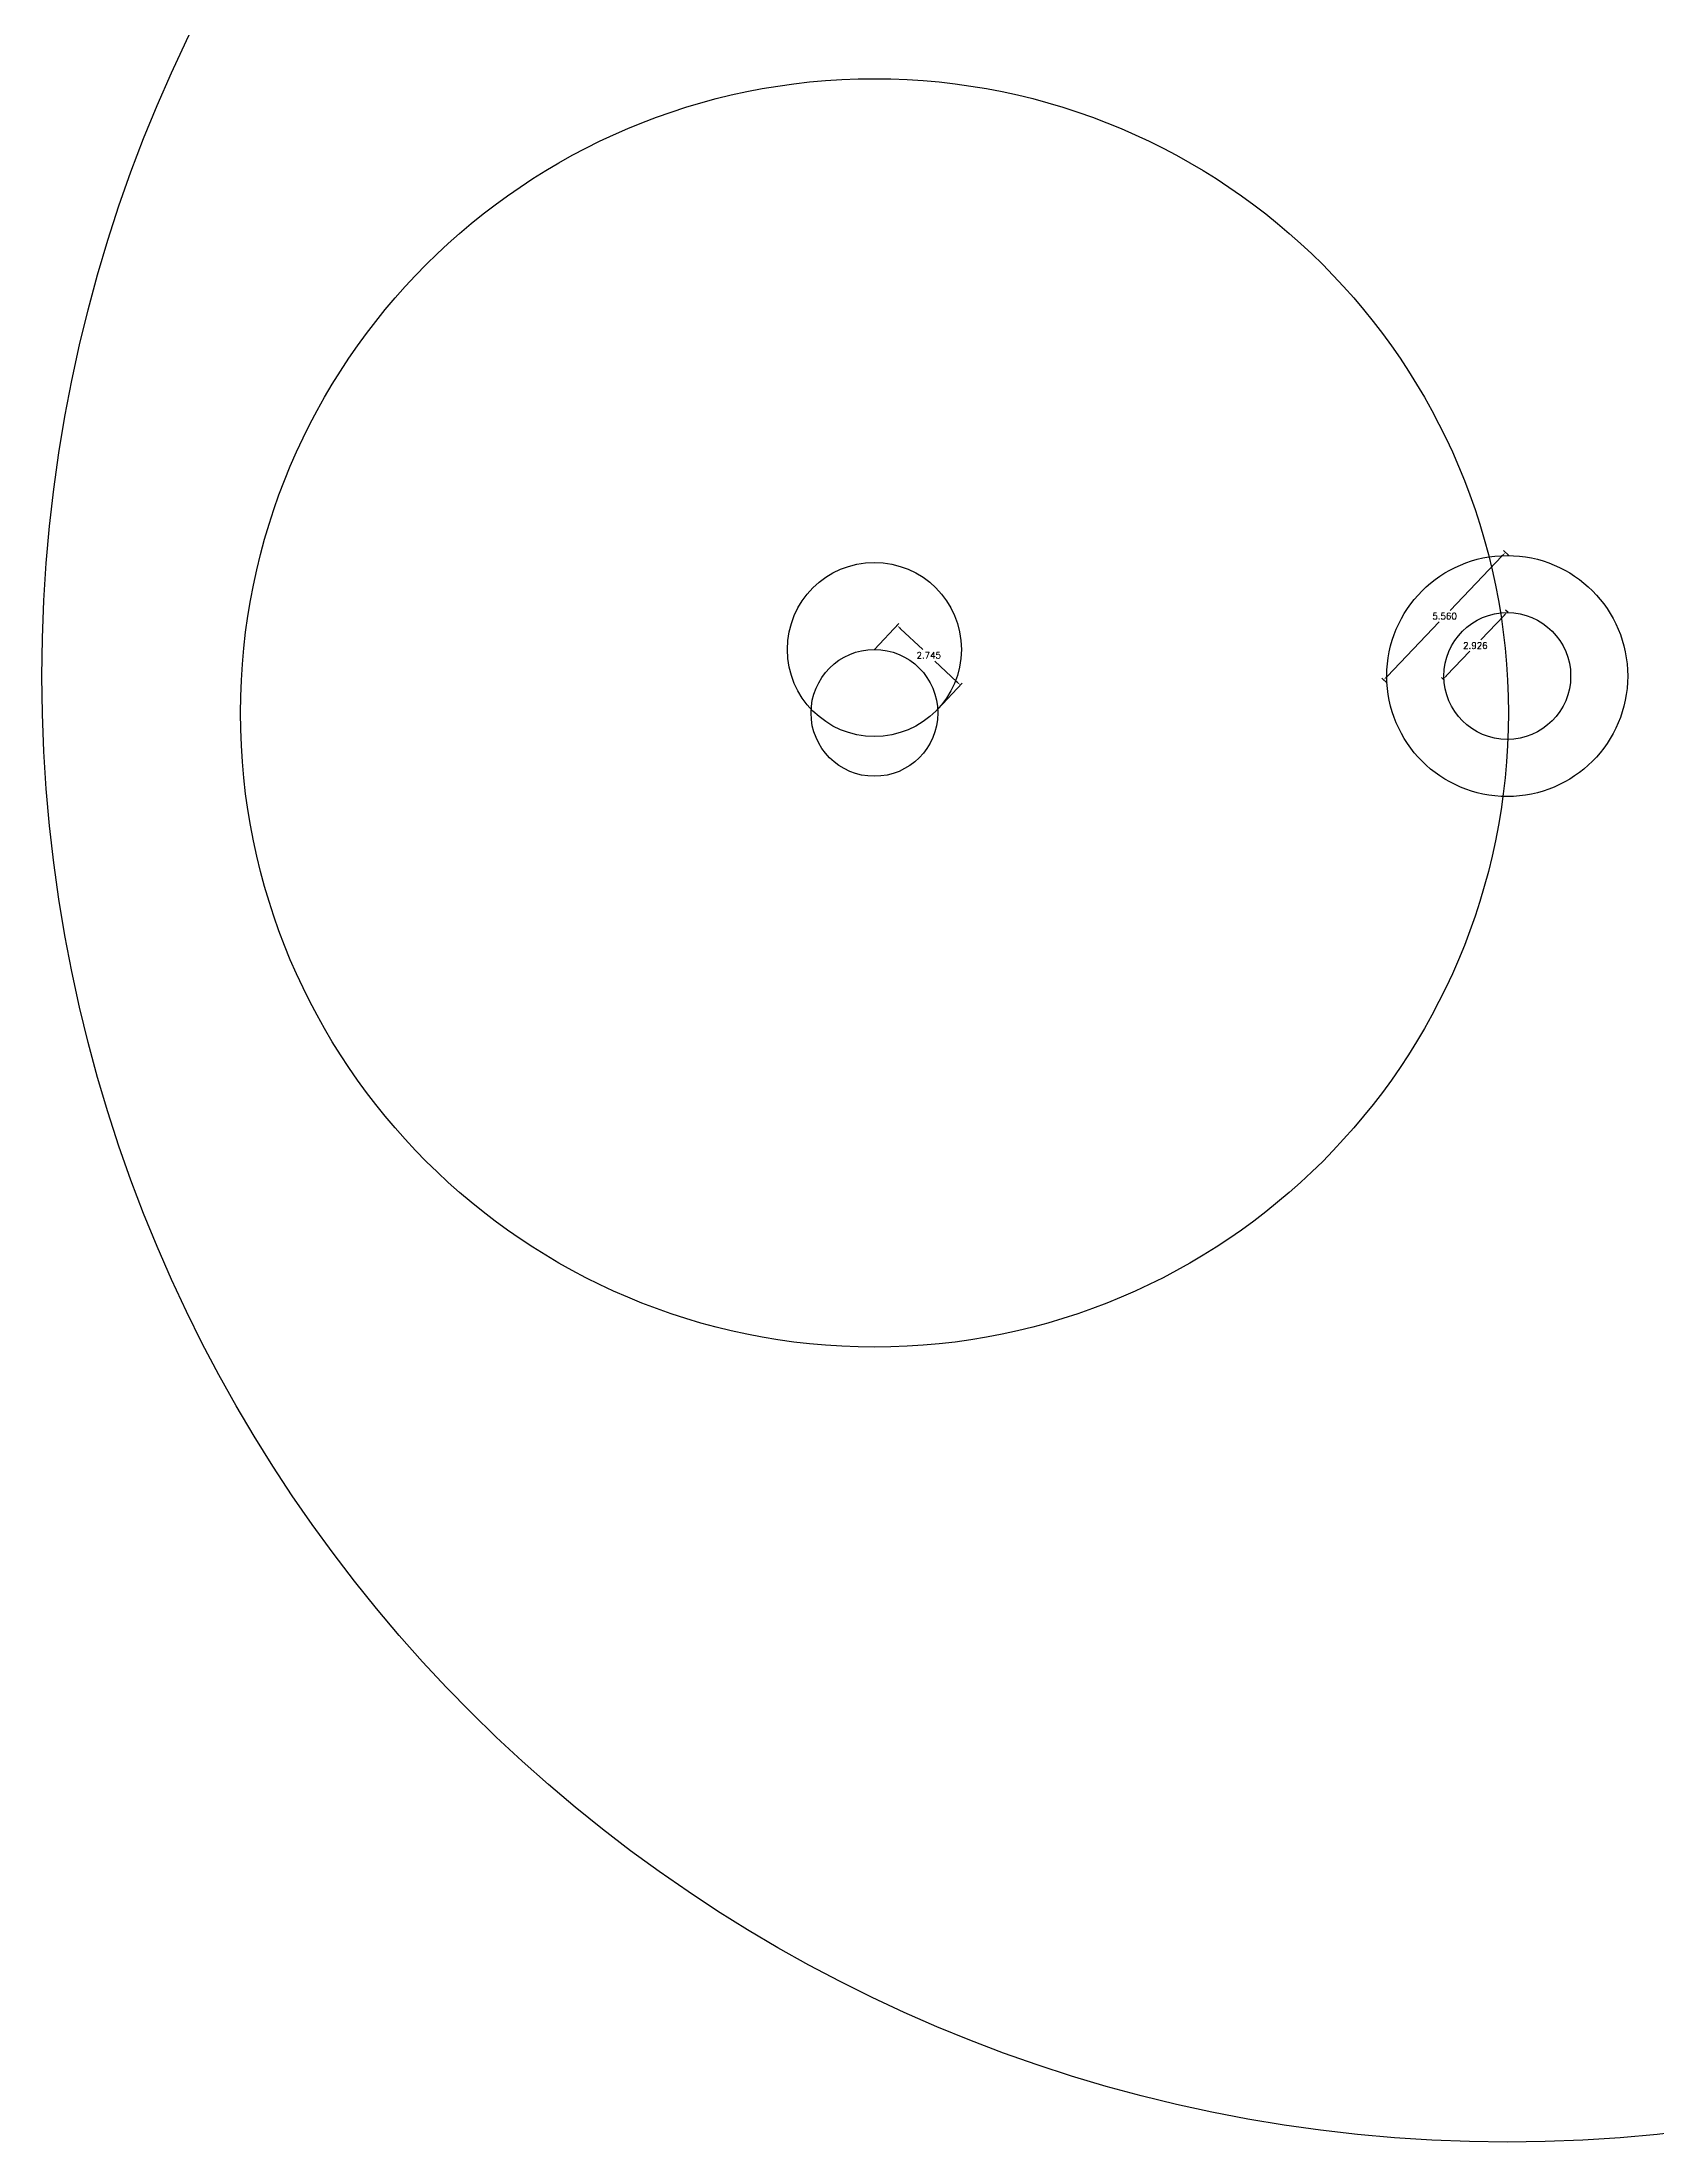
# Model space of a CAD drawing. Extents: x 915 to 2178, y -798 to 165.
# Drawn here: x 2086 to 2136.9, y -798.3 to -732 of the extents above; entities that cross this region are included whole.
import ezdxf

# ---------------------------------------------------------------- set-up
doc = ezdxf.new("R2010")
doc.units = 0
doc.header["$LTSCALE"] = 0.5
doc.header["$MEASUREMENT"] = 0
doc.layers.get('DEFPOINTS').update_dxf_attribs({"linetype": 'CONTINUOUS'})
doc.layers.add('MURO', color=150, linetype='CONTINUOUS')
doc.styles.add('ROMANT', font='romant')
doc.dimstyles.new('detalle', dxfattribs={"dimtxt": 0.2, "dimasz": 0.15, "dimexe": 0.08, "dimexo": 0, "dimgap": 0.08, "dimtad": 0, "dimtih": 1, "dimtoh": 1, "dimdec": 3, "dimzin": 1, "dimdsep": 46, "dimtxsty": 'ROMANT', "dimcen": 0.15, "dimclrd": 143, "dimclre": 9, "dimadec": 0, "dimazin": 0, "dimtfac": 1, "dimtdec": 3, "dimtmove": 0, "dimatfit": 3, "dimfxl": 1, "dimarcsym": 0})

# ---------------------------------------------------------------- blocks, each defined once
blk = doc.blocks.new('*D313')
at = {"layer": 'DEFPOINTS', "color": 0, "transparency": 16777216}
for p in [(2112.957, -750.447), (2112.241, -751.206), (2114.238, -753.089)]:
    blk.add_point(p, dxfattribs=at)
at = {"layer": 'MURO', "color": 9, "lineweight": -2, "transparency": 16777216}
for p, q in [((2112.241, -751.206), (2113.012, -750.388)), ((2114.238, -753.089), (2115.009, -752.272))]:
    blk.add_line(p, q, dxfattribs=at)
at = {"layer": 'MURO', "color": 143, "lineweight": -2, "transparency": 16777216}
for p, q in [((2113.066, -750.55), (2113.765, -751.209)), ((2114.845, -752.227), (2114.146, -751.569))]:
    blk.add_line(p, q, dxfattribs=at)
at = {"layer": 'MURO', "color": 143, "transparency": 16777216}
for points in [[(2113.083, -750.531), (2113.049, -750.568), (2112.957, -750.447)], [(2114.862, -752.209), (2114.828, -752.246), (2114.954, -752.33)]]:
    blk.add_solid(points, dxfattribs=at)
at = {"layer": 'MURO', "color": 0, "transparency": 16777216, "insert": (2113.956, -751.389), "char_height": 0.2, "attachment_point": 5, "style": 'ROMANT'}
blk.add_mtext('2.745', dxfattribs=at)
blk = doc.blocks.new('*D314')
at = {"layer": 'DEFPOINTS', "color": 0, "transparency": 16777216}
for p in [(2132.211, -750.023), (2132.232, -750.043), (2130.211, -752.159)]:
    blk.add_point(p, dxfattribs=at)
at = {"layer": 'MURO', "color": 143, "lineweight": -2, "transparency": 16777216}
for p, q in [((2132.108, -750.131), (2131.372, -750.901)), ((2130.293, -752.031), (2131.028, -751.261))]:
    blk.add_line(p, q, dxfattribs=at)
at = {"layer": 'MURO', "color": 9, "lineweight": -2, "transparency": 16777216}
for p, q in [((2132.232, -750.043), (2132.153, -749.968)), ((2130.211, -752.159), (2130.132, -752.084))]:
    blk.add_line(p, q, dxfattribs=at)
at = {"layer": 'MURO', "color": 143, "transparency": 16777216}
for points in [[(2132.089, -750.114), (2132.126, -750.149), (2132.211, -750.023)], [(2130.275, -752.013), (2130.311, -752.048), (2130.19, -752.139)]]:
    blk.add_solid(points, dxfattribs=at)
at = {"layer": 'MURO', "color": 0, "transparency": 16777216, "insert": (2131.2, -751.081), "char_height": 0.2, "attachment_point": 5, "style": 'ROMANT'}
blk.add_mtext('2.926', dxfattribs=at)
blk = doc.blocks.new('*D315')
at = {"layer": 'DEFPOINTS', "color": 0, "transparency": 16777216}
for p in [(2132.15, -748.144), (2132.255, -748.243), (2128.414, -752.264)]:
    blk.add_point(p, dxfattribs=at)
at = {"layer": 'MURO', "color": 143, "lineweight": -2, "transparency": 16777216}
for p, q in [((2132.047, -748.252), (2130.402, -749.974)), ((2128.413, -752.056), (2130.058, -750.334))]:
    blk.add_line(p, q, dxfattribs=at)
at = {"layer": 'MURO', "color": 9, "lineweight": -2, "transparency": 16777216}
for p, q in [((2132.255, -748.243), (2132.093, -748.088)), ((2128.414, -752.264), (2128.252, -752.109))]:
    blk.add_line(p, q, dxfattribs=at)
at = {"layer": 'MURO', "color": 143, "transparency": 16777216}
for points in [[(2132.029, -748.235), (2132.065, -748.269), (2132.15, -748.144)], [(2128.395, -752.039), (2128.431, -752.073), (2128.31, -752.164)]]:
    blk.add_solid(points, dxfattribs=at)
at = {"layer": 'MURO', "color": 0, "transparency": 16777216, "insert": (2130.23, -750.154), "char_height": 0.2, "attachment_point": 5, "style": 'ROMANT'}
blk.add_mtext('5.560', dxfattribs=at)

msp = doc.modelspace()

# ---------------------------------------------------------------- linework, layer by layer
at = {"layer": 'MURO'}
for centre, radius in [((2132.2075, -752.0431), 46.23), ((2112.2413, -753.2055), 20), ((2132.2075, -752.0431), 3.8), ((2112.2413, -751.2055), 2.745), ((2132.2075, -752.0431), 2), ((2112.2413, -753.2055), 2)]:
    msp.add_circle(centre, radius, dxfattribs=at)

# ---------------------------------------------------------------- dimensions: what is measured, and where the dimension line sits
for p1, p2, distance, picture, middle in [((2128.4139, -752.2639), (2132.2547, -748.2434), 0.1443, '*D315', (2130.23, -750.154)), ((2130.2109, -752.1593), (2132.2323, -750.0432), 0.0293, '*D314', (2131.2004, -751.081)), ((2114.2379, -753.0893), (2112.2413, -751.2055), -1.0433, '*D313', (2113.9555, -751.3885))]:
    dim = msp.add_aligned_dim(p1=p1, p2=p2, distance=distance, dimstyle='detalle', dxfattribs=at)
    dim.commit()
    dim.dimension.update_dxf_attribs({"geometry": picture, "text_midpoint": middle})

doc.saveas('drawing.dxf')
